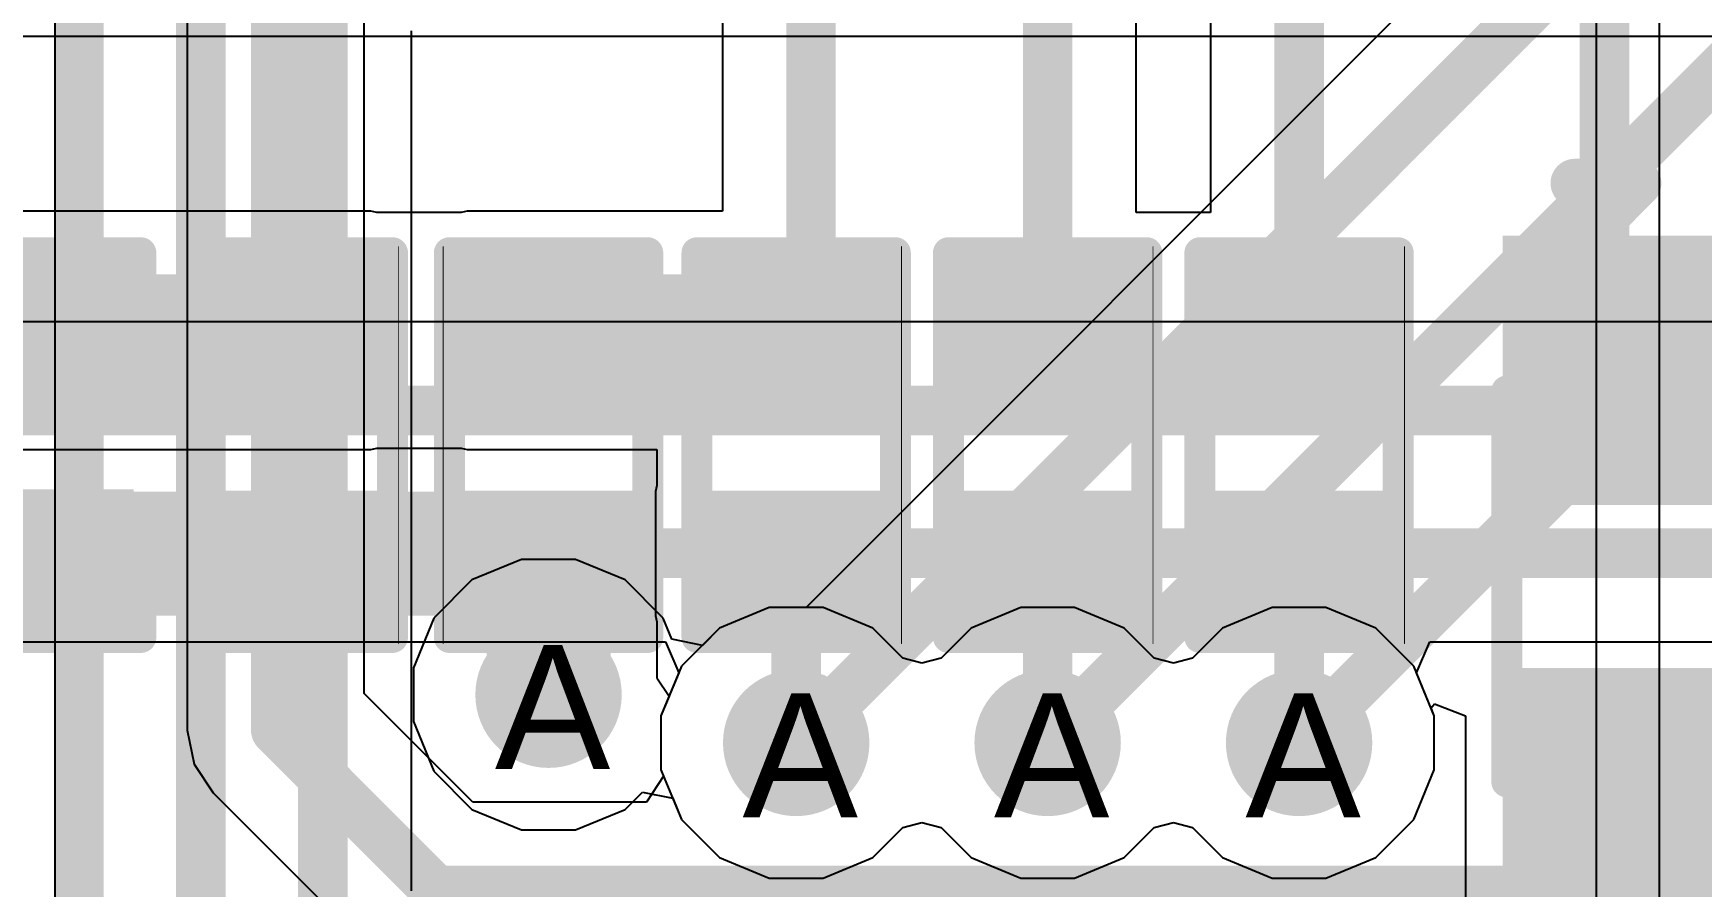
# Model space of a CAD drawing. Header units: inches. Extents: x 0 to 5271, y 0 to 5417.
# Drawn here: x 50.85 to 57.68, y 67.42 to 70.91 of the extents above; entities that cross this region are included whole.
import ezdxf

# ---------------------------------------------------------------- set-up
doc = ezdxf.new("R2010")
doc.units = ezdxf.units.IN
for name, color, linetype in [('Bottom Layer', 5, 'Continuous'), ('Bottom Overlay', 54, 'Continuous'), ('Bottom Paste', 16, 'Continuous'), ('Bottom Solder', 6, 'Continuous'), ('Drill Drawing', 1, 'Continuous'), ('L2_GND1', 16, 'Continuous'), ('L3_SIG1', 76, 'Continuous'), ('L4_PWR', 90, 'Continuous'), ('L5_GND2', 156, 'Continuous'), ('L6_SIG2', 130, 'Continuous'), ('L7_GND3', 216, 'Continuous'), ('Top Layer', 1, 'Continuous'), ('Via Holes', 16, 'Continuous')]:
    doc.layers.add(name, color=color, linetype=linetype)
doc.styles.add('Arial', font='', dxfattribs={"height": 0.2})
doc.styles.get('Arial').set_extended_font_data('Arial')

# ---------------------------------------------------------------- blocks, each defined once
blk = doc.blocks.new('R___0402_B_60')
at = {"layer": 'Bottom Layer'}
for points in [[(-0.2413, 0.3175), (-0.2413, -0.3175), (-0.6985, -0.3175), (-0.6985, 0.3175)], [(0.6985, 0.3175), (0.6985, -0.3175), (0.2413, -0.3175), (0.2413, 0.3175)]]:
    blk.add_hatch(color=5, dxfattribs=at).paths.add_polyline_path(points)
at = {"layer": 'Bottom Paste'}
for points in [[(-0.2413, 0.3175), (-0.2413, -0.3175), (-0.6985, -0.3175), (-0.6985, 0.3175)], [(0.6985, 0.3175), (0.6985, -0.3175), (0.2413, -0.3175), (0.2413, 0.3175)]]:
    blk.add_hatch(color=16, dxfattribs=at).paths.add_polyline_path(points)
at = {"layer": 'Bottom Solder'}
for points in [[(-0.1863, 0.3725), (-0.1863, -0.3725), (-0.7535, -0.3725), (-0.7535, 0.3725)], [(0.7535, 0.3725), (0.7535, -0.3725), (0.1863, -0.3725), (0.1863, 0.3725)]]:
    blk.add_hatch(color=6, dxfattribs=at).paths.add_polyline_path(points)
at = {"layer": 'Bottom Overlay'}
for points in [[(0.7874, 0.4064, 0.127, 0.127, 0), (-0.7874, 0.4064, 0.127, 0.127, 0)], [(-0.7874, -0.4064, 0.127, 0.127, 0), (-0.7874, 0.4064, 0.127, 0.127, 0)], [(0.8128, 0.4318, 0.00323, 0.00323, 0), (-0.8128, 0.4318, 0.00323, 0.00323, 0)], [(0.7874, -0.4064, 0.127, 0.127, 0), (0.7874, 0.4064, 0.127, 0.127, 0)], [(0.7874, -0.4064, 0.127, 0.127, 0), (-0.7874, -0.4064, 0.127, 0.127, 0)]]:
    blk.add_lwpolyline(points, format="xyseb", dxfattribs=at)
for points in [[(-0.8192, 0.4064, 0.0635, 0.0635, 1), (-0.7557, 0.4064, 0.0635, 0.0635, 1)], [(-0.8192, 0.4064, 0.0635, 0.0635, 1), (-0.7557, 0.4064, 0.0635, 0.0635, 1)], [(-0.8136, 0.4318, 0.00161, 0.00161, 1), (-0.812, 0.4318, 0.00161, 0.00161, 1)], [(0.7556, 0.4064, 0.0635, 0.0635, 1), (0.8191, 0.4064, 0.0635, 0.0635, 1)], [(0.7556, 0.4064, 0.0635, 0.0635, 1), (0.8191, 0.4064, 0.0635, 0.0635, 1)], [(0.812, 0.4318, 0.00161, 0.00161, 1), (0.8136, 0.4318, 0.00161, 0.00161, 1)], [(-0.8192, -0.4064, 0.0635, 0.0635, 1), (-0.7557, -0.4064, 0.0635, 0.0635, 1)], [(-0.8192, -0.4064, 0.0635, 0.0635, 1), (-0.7557, -0.4064, 0.0635, 0.0635, 1)], [(0.7556, -0.4064, 0.0635, 0.0635, 1), (0.8191, -0.4064, 0.0635, 0.0635, 1)], [(0.7556, -0.4064, 0.0635, 0.0635, 1), (0.8191, -0.4064, 0.0635, 0.0635, 1)]]:
    blk.add_lwpolyline(points, format="xyseb", close=True, dxfattribs=at)
blk = doc.blocks.new('R___0402_B_63')
at = {"layer": 'Bottom Layer'}
for points in [[(-0.2413, 0.3175), (-0.2413, -0.3175), (-0.6985, -0.3175), (-0.6985, 0.3175)], [(0.6985, 0.3175), (0.6985, -0.3175), (0.2413, -0.3175), (0.2413, 0.3175)]]:
    blk.add_hatch(color=5, dxfattribs=at).paths.add_polyline_path(points)
at = {"layer": 'Bottom Paste'}
for points in [[(-0.2413, 0.3175), (-0.2413, -0.3175), (-0.6985, -0.3175), (-0.6985, 0.3175)], [(0.6985, 0.3175), (0.6985, -0.3175), (0.2413, -0.3175), (0.2413, 0.3175)]]:
    blk.add_hatch(color=16, dxfattribs=at).paths.add_polyline_path(points)
at = {"layer": 'Bottom Solder'}
for points in [[(-0.1863, 0.3725), (-0.1863, -0.3725), (-0.7535, -0.3725), (-0.7535, 0.3725)], [(0.7535, 0.3725), (0.7535, -0.3725), (0.1863, -0.3725), (0.1863, 0.3725)]]:
    blk.add_hatch(color=6, dxfattribs=at).paths.add_polyline_path(points)
at = {"layer": 'Bottom Overlay'}
for points in [[(0.7874, 0.4064, 0.127, 0.127, 0), (-0.7874, 0.4064, 0.127, 0.127, 0)], [(-0.7874, -0.4064, 0.127, 0.127, 0), (-0.7874, 0.4064, 0.127, 0.127, 0)], [(0.8128, 0.4318, 0.00323, 0.00323, 0), (-0.8128, 0.4318, 0.00323, 0.00323, 0)], [(0.7874, -0.4064, 0.127, 0.127, 0), (0.7874, 0.4064, 0.127, 0.127, 0)], [(0.7874, -0.4064, 0.127, 0.127, 0), (-0.7874, -0.4064, 0.127, 0.127, 0)]]:
    blk.add_lwpolyline(points, format="xyseb", dxfattribs=at)
for points in [[(-0.8192, 0.4064, 0.0635, 0.0635, 1), (-0.7557, 0.4064, 0.0635, 0.0635, 1)], [(-0.8192, 0.4064, 0.0635, 0.0635, 1), (-0.7557, 0.4064, 0.0635, 0.0635, 1)], [(-0.8136, 0.4318, 0.00161, 0.00161, 1), (-0.812, 0.4318, 0.00161, 0.00161, 1)], [(0.7556, 0.4064, 0.0635, 0.0635, 1), (0.8191, 0.4064, 0.0635, 0.0635, 1)], [(0.7556, 0.4064, 0.0635, 0.0635, 1), (0.8191, 0.4064, 0.0635, 0.0635, 1)], [(0.812, 0.4318, 0.00161, 0.00161, 1), (0.8136, 0.4318, 0.00161, 0.00161, 1)], [(-0.8192, -0.4064, 0.0635, 0.0635, 1), (-0.7557, -0.4064, 0.0635, 0.0635, 1)], [(-0.8192, -0.4064, 0.0635, 0.0635, 1), (-0.7557, -0.4064, 0.0635, 0.0635, 1)], [(0.7556, -0.4064, 0.0635, 0.0635, 1), (0.8191, -0.4064, 0.0635, 0.0635, 1)], [(0.7556, -0.4064, 0.0635, 0.0635, 1), (0.8191, -0.4064, 0.0635, 0.0635, 1)]]:
    blk.add_lwpolyline(points, format="xyseb", close=True, dxfattribs=at)
blk = doc.blocks.new('C___0402_B_80')
at = {"layer": 'Bottom Layer'}
for points in [[(-0.2413, 0.3175), (-0.2413, -0.3175), (-0.6985, -0.3175), (-0.6985, 0.3175)], [(0.6985, 0.3175), (0.6985, -0.3175), (0.2413, -0.3175), (0.2413, 0.3175)]]:
    blk.add_hatch(color=5, dxfattribs=at).paths.add_polyline_path(points)
at = {"layer": 'Bottom Paste'}
for points in [[(-0.2413, 0.3175), (-0.2413, -0.3175), (-0.6985, -0.3175), (-0.6985, 0.3175)], [(0.6985, 0.3175), (0.6985, -0.3175), (0.2413, -0.3175), (0.2413, 0.3175)]]:
    blk.add_hatch(color=16, dxfattribs=at).paths.add_polyline_path(points)
at = {"layer": 'Bottom Solder'}
for points in [[(-0.1813, 0.3775), (-0.1813, -0.3775), (-0.7585, -0.3775), (-0.7585, 0.3775)], [(0.7585, 0.3775), (0.7585, -0.3775), (0.1813, -0.3775), (0.1813, 0.3775)]]:
    blk.add_hatch(color=6, dxfattribs=at).paths.add_polyline_path(points)
at = {"layer": 'Bottom Overlay'}
for points in [[(-0.2794, 0.4064, 0.127, 0.127, 0), (-0.7874, 0.4064, 0.127, 0.127, 0)], [(-0.7874, -0.4064, 0.127, 0.127, 0), (-0.7874, 0.4064, 0.127, 0.127, 0)], [(0.7874, 0.4064, 0.127, 0.127, 0), (0.2794, 0.4064, 0.127, 0.127, 0)], [(0.7874, -0.4064, 0.127, 0.127, 0), (0.7874, 0.4064, 0.127, 0.127, 0)], [(-0.2794, -0.4064, 0.127, 0.127, 0), (-0.7874, -0.4064, 0.127, 0.127, 0)], [(0.7874, -0.4064, 0.127, 0.127, 0), (0.2794, -0.4064, 0.127, 0.127, 0)]]:
    blk.add_lwpolyline(points, format="xyseb", dxfattribs=at)
for points in [[(-0.8192, 0.4064, 0.0635, 0.0635, 1), (-0.7557, 0.4064, 0.0635, 0.0635, 1)], [(-0.8192, 0.4064, 0.0635, 0.0635, 1), (-0.7557, 0.4064, 0.0635, 0.0635, 1)], [(-0.3112, 0.4064, 0.0635, 0.0635, 1), (-0.2477, 0.4064, 0.0635, 0.0635, 1)], [(0.2476, 0.4064, 0.0635, 0.0635, 1), (0.3111, 0.4064, 0.0635, 0.0635, 1)], [(0.7556, 0.4064, 0.0635, 0.0635, 1), (0.8191, 0.4064, 0.0635, 0.0635, 1)], [(0.7556, 0.4064, 0.0635, 0.0635, 1), (0.8191, 0.4064, 0.0635, 0.0635, 1)], [(-0.8192, -0.4064, 0.0635, 0.0635, 1), (-0.7557, -0.4064, 0.0635, 0.0635, 1)], [(-0.8192, -0.4064, 0.0635, 0.0635, 1), (-0.7557, -0.4064, 0.0635, 0.0635, 1)], [(-0.3112, -0.4064, 0.0635, 0.0635, 1), (-0.2477, -0.4064, 0.0635, 0.0635, 1)], [(0.2476, -0.4064, 0.0635, 0.0635, 1), (0.3111, -0.4064, 0.0635, 0.0635, 1)], [(0.7556, -0.4064, 0.0635, 0.0635, 1), (0.8191, -0.4064, 0.0635, 0.0635, 1)], [(0.7556, -0.4064, 0.0635, 0.0635, 1), (0.8191, -0.4064, 0.0635, 0.0635, 1)]]:
    blk.add_lwpolyline(points, format="xyseb", close=True, dxfattribs=at)
blk = doc.blocks.new('0603_4_B_142')
at = {"layer": 'Bottom Layer'}
for points in [[(-1.335, 1.515), (-0.435, 1.515), (-0.435, 0.885), (-1.335, 0.885)], [(0.435, 1.515), (1.335, 1.515), (1.335, 0.885), (0.435, 0.885)], [(-1.335, 0.715), (-0.435, 0.715), (-0.435, 0.085), (-1.335, 0.085)], [(0.435, 0.715), (1.335, 0.715), (1.335, 0.085), (0.435, 0.085)], [(-1.335, -0.085), (-0.435, -0.085), (-0.435, -0.715), (-1.335, -0.715)], [(0.435, -0.085), (1.335, -0.085), (1.335, -0.715), (0.435, -0.715)], [(-1.335, -0.885), (-0.435, -0.885), (-0.435, -1.515), (-1.335, -1.515)], [(0.435, -0.885), (1.335, -0.885), (1.335, -1.515), (0.435, -1.515)]]:
    blk.add_hatch(color=5, dxfattribs=at).paths.add_polyline_path(points)
at = {"layer": 'Bottom Paste'}
for points in [[(-1.335, 1.515), (-0.435, 1.515), (-0.435, 0.885), (-1.335, 0.885)], [(0.435, 1.515), (1.335, 1.515), (1.335, 0.885), (0.435, 0.885)], [(-1.335, 0.715), (-0.435, 0.715), (-0.435, 0.085), (-1.335, 0.085)], [(0.435, 0.715), (1.335, 0.715), (1.335, 0.085), (0.435, 0.085)], [(-1.335, -0.085), (-0.435, -0.085), (-0.435, -0.715), (-1.335, -0.715)], [(0.435, -0.085), (1.335, -0.085), (1.335, -0.715), (0.435, -0.715)], [(-1.335, -0.885), (-0.435, -0.885), (-0.435, -1.515), (-1.335, -1.515)], [(0.435, -0.885), (1.335, -0.885), (1.335, -1.515), (0.435, -1.515)]]:
    blk.add_hatch(color=16, dxfattribs=at).paths.add_polyline_path(points)
at = {"layer": 'Bottom Solder'}
for points in [[(-1.4366, 1.6166), (-0.3334, 1.6166), (-0.3334, 0.7834), (-1.4366, 0.7834)], [(0.3334, 1.6166), (1.4366, 1.6166), (1.4366, 0.7834), (0.3334, 0.7834)], [(-1.4366, 0.8166), (-0.3334, 0.8166), (-0.3334, -0.0166), (-1.4366, -0.0166)], [(0.3334, 0.8166), (1.4366, 0.8166), (1.4366, -0.0166), (0.3334, -0.0166)], [(-1.4366, 0.0166), (-0.3334, 0.0166), (-0.3334, -0.8166), (-1.4366, -0.8166)], [(0.3334, 0.0166), (1.4366, 0.0166), (1.4366, -0.8166), (0.3334, -0.8166)], [(-1.4366, -0.7834), (-0.3334, -0.7834), (-0.3334, -1.6166), (-1.4366, -1.6166)], [(0.3334, -0.7834), (1.4366, -0.7834), (1.4366, -1.6166), (0.3334, -1.6166)]]:
    blk.add_hatch(color=6, dxfattribs=at).paths.add_polyline_path(points)
at = {"layer": 'Bottom Overlay'}
for points in [[(0.8, 1.6, 0.127, 0.127, 0), (-0.8, 1.6, 0.127, 0.127, 0)], [(-1.651, -1.3208, 0.2, 0.2, 0), (-1.651, -1.0668, 0.2, 0.2, 0)], [(-1.524, -1.1938, 0.2, 0.2, 0), (-1.651, -1.0668, 0.2, 0.2, 0)], [(-1.651, -1.3208, 0.2, 0.2, 0), (-1.524, -1.1938, 0.2, 0.2, 0)], [(0.8, -1.6, 0.127, 0.127, 0), (-0.8, -1.6, 0.127, 0.127, 0)]]:
    blk.add_lwpolyline(points, format="xyseb", dxfattribs=at)
for points in [[(-0.8318, 1.6, 0.0635, 0.0635, 1), (-0.7683, 1.6, 0.0635, 0.0635, 1)], [(0.7682, 1.6, 0.0635, 0.0635, 1), (0.8317, 1.6, 0.0635, 0.0635, 1)], [(-1.701, -1.0668, 0.1, 0.1, 1), (-1.601, -1.0668, 0.1, 0.1, 1)], [(-1.701, -1.0668, 0.1, 0.1, 1), (-1.601, -1.0668, 0.1, 0.1, 1)], [(-1.574, -1.1938, 0.1, 0.1, 1), (-1.474, -1.1938, 0.1, 0.1, 1)], [(-1.574, -1.1938, 0.1, 0.1, 1), (-1.474, -1.1938, 0.1, 0.1, 1)], [(-1.701, -1.3208, 0.1, 0.1, 1), (-1.601, -1.3208, 0.1, 0.1, 1)], [(-1.701, -1.3208, 0.1, 0.1, 1), (-1.601, -1.3208, 0.1, 0.1, 1)], [(-0.8318, -1.6, 0.0635, 0.0635, 1), (-0.7683, -1.6, 0.0635, 0.0635, 1)], [(0.7682, -1.6, 0.0635, 0.0635, 1), (0.8317, -1.6, 0.0635, 0.0635, 1)]]:
    blk.add_lwpolyline(points, format="xyseb", close=True, dxfattribs=at)
blk = doc.blocks.new('R___0402_B_358')
at = {"layer": 'Bottom Layer'}
for points in [[(-0.2413, 0.3176), (-0.2413, -0.3174), (-0.6985, -0.3174), (-0.6985, 0.3176)], [(0.6985, 0.3176), (0.6985, -0.3174), (0.2413, -0.3174), (0.2413, 0.3176)]]:
    blk.add_hatch(color=5, dxfattribs=at).paths.add_polyline_path(points)
at = {"layer": 'Bottom Paste'}
for points in [[(-0.2413, 0.3176), (-0.2413, -0.3174), (-0.6985, -0.3174), (-0.6985, 0.3176)], [(0.6985, 0.3176), (0.6985, -0.3174), (0.2413, -0.3174), (0.2413, 0.3176)]]:
    blk.add_hatch(color=16, dxfattribs=at).paths.add_polyline_path(points)
at = {"layer": 'Bottom Solder'}
for points in [[(-0.1863, 0.3726), (-0.1863, -0.3724), (-0.7535, -0.3724), (-0.7535, 0.3726)], [(0.7535, 0.3726), (0.7535, -0.3724), (0.1863, -0.3724), (0.1863, 0.3726)]]:
    blk.add_hatch(color=6, dxfattribs=at).paths.add_polyline_path(points)
at = {"layer": 'Bottom Overlay'}
for points in [[(-0.7874, -0.4063, 0.127, 0.127, 0), (-0.7874, 0.4065, 0.127, 0.127, 0)], [(0.7874, 0.4065, 0.127, 0.127, 0), (-0.7874, 0.4065, 0.127, 0.127, 0)], [(0.8128, 0.4319, 0.00323, 0.00323, 0), (-0.8128, 0.4319, 0.00323, 0.00323, 0)], [(0.7874, -0.4063, 0.127, 0.127, 0), (0.7874, 0.4065, 0.127, 0.127, 0)], [(0.7874, -0.4063, 0.127, 0.127, 0), (-0.7874, -0.4063, 0.127, 0.127, 0)]]:
    blk.add_lwpolyline(points, format="xyseb", dxfattribs=at)
for points in [[(-0.8192, 0.4065, 0.0635, 0.0635, 1), (-0.7557, 0.4065, 0.0635, 0.0635, 1)], [(-0.8192, 0.4065, 0.0635, 0.0635, 1), (-0.7557, 0.4065, 0.0635, 0.0635, 1)], [(-0.8136, 0.4319, 0.00161, 0.00161, 1), (-0.812, 0.4319, 0.00161, 0.00161, 1)], [(0.7556, 0.4065, 0.0635, 0.0635, 1), (0.8191, 0.4065, 0.0635, 0.0635, 1)], [(0.7556, 0.4065, 0.0635, 0.0635, 1), (0.8191, 0.4065, 0.0635, 0.0635, 1)], [(0.812, 0.4319, 0.00161, 0.00161, 1), (0.8136, 0.4319, 0.00161, 0.00161, 1)], [(-0.8192, -0.4063, 0.0635, 0.0635, 1), (-0.7557, -0.4063, 0.0635, 0.0635, 1)], [(-0.8192, -0.4063, 0.0635, 0.0635, 1), (-0.7557, -0.4063, 0.0635, 0.0635, 1)], [(0.7556, -0.4063, 0.0635, 0.0635, 1), (0.8191, -0.4063, 0.0635, 0.0635, 1)], [(0.7556, -0.4063, 0.0635, 0.0635, 1), (0.8191, -0.4063, 0.0635, 0.0635, 1)]]:
    blk.add_lwpolyline(points, format="xyseb", close=True, dxfattribs=at)
blk = doc.blocks.new('R___0402_B_452')
at = {"layer": 'Bottom Layer'}
for points in [[(-0.2413, 0.3175), (-0.2413, -0.3175), (-0.6985, -0.3175), (-0.6985, 0.3175)], [(0.6985, 0.3175), (0.6985, -0.3175), (0.2413, -0.3175), (0.2413, 0.3175)]]:
    blk.add_hatch(color=5, dxfattribs=at).paths.add_polyline_path(points)
at = {"layer": 'Bottom Paste'}
for points in [[(-0.2413, 0.3175), (-0.2413, -0.3175), (-0.6985, -0.3175), (-0.6985, 0.3175)], [(0.6985, 0.3175), (0.6985, -0.3175), (0.2413, -0.3175), (0.2413, 0.3175)]]:
    blk.add_hatch(color=16, dxfattribs=at).paths.add_polyline_path(points)
at = {"layer": 'Bottom Solder'}
for points in [[(-0.1863, 0.3725), (-0.1863, -0.3725), (-0.7535, -0.3725), (-0.7535, 0.3725)], [(0.7535, 0.3725), (0.7535, -0.3725), (0.1863, -0.3725), (0.1863, 0.3725)]]:
    blk.add_hatch(color=6, dxfattribs=at).paths.add_polyline_path(points)
at = {"layer": 'Bottom Overlay'}
for points in [[(-0.7874, 0.4064, 0.127, 0.127, 0), (0.7874, 0.4064, 0.127, 0.127, 0)], [(-0.7874, 0.4064, 0.127, 0.127, 0), (-0.7874, -0.4064, 0.127, 0.127, 0)], [(-0.8128, 0.4318, 0.00323, 0.00323, 0), (0.8128, 0.4318, 0.00323, 0.00323, 0)], [(0.7874, 0.4064, 0.127, 0.127, 0), (0.7874, -0.4064, 0.127, 0.127, 0)], [(-0.7874, -0.4064, 0.127, 0.127, 0), (0.7874, -0.4064, 0.127, 0.127, 0)]]:
    blk.add_lwpolyline(points, format="xyseb", dxfattribs=at)
for points in [[(-0.8191, 0.4064, 0.0635, 0.0635, 1), (-0.7556, 0.4064, 0.0635, 0.0635, 1)], [(-0.8191, 0.4064, 0.0635, 0.0635, 1), (-0.7556, 0.4064, 0.0635, 0.0635, 1)], [(-0.8136, 0.4318, 0.00161, 0.00161, 1), (-0.812, 0.4318, 0.00161, 0.00161, 1)], [(0.7557, 0.4064, 0.0635, 0.0635, 1), (0.8192, 0.4064, 0.0635, 0.0635, 1)], [(0.7557, 0.4064, 0.0635, 0.0635, 1), (0.8192, 0.4064, 0.0635, 0.0635, 1)], [(0.812, 0.4318, 0.00161, 0.00161, 1), (0.8136, 0.4318, 0.00161, 0.00161, 1)], [(-0.8191, -0.4064, 0.0635, 0.0635, 1), (-0.7556, -0.4064, 0.0635, 0.0635, 1)], [(-0.8191, -0.4064, 0.0635, 0.0635, 1), (-0.7556, -0.4064, 0.0635, 0.0635, 1)], [(0.7557, -0.4064, 0.0635, 0.0635, 1), (0.8192, -0.4064, 0.0635, 0.0635, 1)], [(0.7557, -0.4064, 0.0635, 0.0635, 1), (0.8192, -0.4064, 0.0635, 0.0635, 1)]]:
    blk.add_lwpolyline(points, format="xyseb", close=True, dxfattribs=at)
blk = doc.blocks.new('RES_0402_B_453')
at = {"layer": 'Bottom Layer'}
for points in [[(-0.2413, 0.3175), (-0.2413, -0.3175), (-0.6985, -0.3175), (-0.6985, 0.3175)], [(0.6985, 0.3175), (0.6985, -0.3175), (0.2413, -0.3175), (0.2413, 0.3175)]]:
    blk.add_hatch(color=5, dxfattribs=at).paths.add_polyline_path(points)
at = {"layer": 'Bottom Paste'}
for points in [[(-0.2413, 0.3175), (-0.2413, -0.3175), (-0.6985, -0.3175), (-0.6985, 0.3175)], [(0.6985, 0.3175), (0.6985, -0.3175), (0.2413, -0.3175), (0.2413, 0.3175)]]:
    blk.add_hatch(color=16, dxfattribs=at).paths.add_polyline_path(points)
at = {"layer": 'Bottom Solder'}
for points in [[(-0.1863, 0.3725), (-0.1863, -0.3725), (-0.7535, -0.3725), (-0.7535, 0.3725)], [(0.7535, 0.3725), (0.7535, -0.3725), (0.1863, -0.3725), (0.1863, 0.3725)]]:
    blk.add_hatch(color=6, dxfattribs=at).paths.add_polyline_path(points)
at = {"layer": 'Bottom Overlay'}
for points in [[(0.7874, 0.4064, 0.127, 0.127, 0), (-0.7874, 0.4064, 0.127, 0.127, 0)], [(-0.7874, -0.4064, 0.127, 0.127, 0), (-0.7874, 0.4064, 0.127, 0.127, 0)], [(0.8128, 0.4318, 0.00323, 0.00323, 0), (-0.8128, 0.4318, 0.00323, 0.00323, 0)], [(0.7874, -0.4064, 0.127, 0.127, 0), (0.7874, 0.4064, 0.127, 0.127, 0)], [(0.7874, -0.4064, 0.127, 0.127, 0), (-0.7874, -0.4064, 0.127, 0.127, 0)]]:
    blk.add_lwpolyline(points, format="xyseb", dxfattribs=at)
for points in [[(-0.8191, 0.4064, 0.0635, 0.0635, 1), (-0.7556, 0.4064, 0.0635, 0.0635, 1)], [(-0.8191, 0.4064, 0.0635, 0.0635, 1), (-0.7556, 0.4064, 0.0635, 0.0635, 1)], [(-0.8136, 0.4318, 0.00161, 0.00161, 1), (-0.812, 0.4318, 0.00161, 0.00161, 1)], [(0.7557, 0.4064, 0.0635, 0.0635, 1), (0.8192, 0.4064, 0.0635, 0.0635, 1)], [(0.7557, 0.4064, 0.0635, 0.0635, 1), (0.8192, 0.4064, 0.0635, 0.0635, 1)], [(0.812, 0.4318, 0.00161, 0.00161, 1), (0.8136, 0.4318, 0.00161, 0.00161, 1)], [(-0.8191, -0.4064, 0.0635, 0.0635, 1), (-0.7556, -0.4064, 0.0635, 0.0635, 1)], [(-0.8191, -0.4064, 0.0635, 0.0635, 1), (-0.7556, -0.4064, 0.0635, 0.0635, 1)], [(0.7557, -0.4064, 0.0635, 0.0635, 1), (0.8192, -0.4064, 0.0635, 0.0635, 1)], [(0.7557, -0.4064, 0.0635, 0.0635, 1), (0.8192, -0.4064, 0.0635, 0.0635, 1)]]:
    blk.add_lwpolyline(points, format="xyseb", close=True, dxfattribs=at)

msp = doc.modelspace()

# ---------------------------------------------------------------- hatches: boundary and pattern name
at = {"layer": 'Bottom Layer'}
for points in [[(49.5349, 69.4669), (52.2305, 69.4669), (52.2305, 69.9241), (49.5349, 69.9241)], [(52.6258, 69.4669), (54.2912, 69.4669), (54.2912, 69.9241), (52.6258, 69.9241)], [(50.5808, 68.5271), (53.2765, 68.5271), (53.2765, 69.0351), (50.5808, 69.0351)], [(54.2912, 69.0351), (53.6562, 69.0351), (53.6562, 68.5271), (54.2912, 68.5271)], [(55.3215, 69.0351), (54.6865, 69.0351), (54.6865, 68.5271), (55.3215, 68.5271)], [(56.3518, 69.0351), (55.7168, 69.0351), (55.7168, 68.5271), (56.3518, 68.5271)]]:
    msp.add_hatch(color=5, dxfattribs=at).paths.add_polyline_path(points)
h = msp.add_hatch(color=5, dxfattribs=at)
edge = h.paths.add_edge_path()
edge.add_arc((52.959, 68.2038), 0.3, 0, 360)
h = msp.add_hatch(color=5, dxfattribs=at)
edge = h.paths.add_edge_path()
edge.add_arc((53.9737, 68.0064), 0.3, 0, 360)
h = msp.add_hatch(color=5, dxfattribs=at)
edge = h.paths.add_edge_path()
edge.add_arc((55.004, 68.0064), 0.3, 0, 360)
h = msp.add_hatch(color=5, dxfattribs=at)
edge = h.paths.add_edge_path()
edge.add_arc((56.0343, 68.0064), 0.3, 0, 360)
at = {"layer": 'L2_GND1'}
h = msp.add_hatch(color=16, dxfattribs=at)
edge = h.paths.add_edge_path()
edge.add_arc((52.959, 68.2038), 0.3, 0, 360)
h = msp.add_hatch(color=16, dxfattribs=at)
edge = h.paths.add_edge_path()
edge.add_arc((53.9737, 68.0064), 0.3, 0, 360)
h = msp.add_hatch(color=16, dxfattribs=at)
edge = h.paths.add_edge_path()
edge.add_arc((55.004, 68.0064), 0.3, 0, 360)
h = msp.add_hatch(color=16, dxfattribs=at)
edge = h.paths.add_edge_path()
edge.add_arc((56.0343, 68.0064), 0.3, 0, 360)
at = {"layer": 'L3_SIG1'}
h = msp.add_hatch(color=76, dxfattribs=at)
edge = h.paths.add_edge_path()
edge.add_arc((52.959, 68.2038), 0.3, 0, 360)
h = msp.add_hatch(color=76, dxfattribs=at)
edge = h.paths.add_edge_path()
edge.add_arc((53.9737, 68.0064), 0.3, 0, 360)
h = msp.add_hatch(color=76, dxfattribs=at)
edge = h.paths.add_edge_path()
edge.add_arc((55.004, 68.0064), 0.3, 0, 360)
h = msp.add_hatch(color=76, dxfattribs=at)
edge = h.paths.add_edge_path()
edge.add_arc((56.0343, 68.0064), 0.3, 0, 360)
at = {"layer": 'L4_PWR'}
h = msp.add_hatch(color=90, dxfattribs=at)
edge = h.paths.add_edge_path()
edge.add_arc((52.959, 68.2038), 0.3, 0, 360)
h = msp.add_hatch(color=90, dxfattribs=at)
edge = h.paths.add_edge_path()
edge.add_arc((53.9737, 68.0064), 0.3, 0, 360)
h = msp.add_hatch(color=90, dxfattribs=at)
edge = h.paths.add_edge_path()
edge.add_arc((55.004, 68.0064), 0.3, 0, 360)
h = msp.add_hatch(color=90, dxfattribs=at)
edge = h.paths.add_edge_path()
edge.add_arc((56.0343, 68.0064), 0.3, 0, 360)
at = {"layer": 'L5_GND2'}
h = msp.add_hatch(color=156, dxfattribs=at)
edge = h.paths.add_edge_path()
edge.add_arc((52.959, 68.2038), 0.3, 0, 360)
h = msp.add_hatch(color=156, dxfattribs=at)
edge = h.paths.add_edge_path()
edge.add_arc((53.9737, 68.0064), 0.3, 0, 360)
h = msp.add_hatch(color=156, dxfattribs=at)
edge = h.paths.add_edge_path()
edge.add_arc((55.004, 68.0064), 0.3, 0, 360)
h = msp.add_hatch(color=156, dxfattribs=at)
edge = h.paths.add_edge_path()
edge.add_arc((56.0343, 68.0064), 0.3, 0, 360)
at = {"layer": 'L6_SIG2'}
h = msp.add_hatch(color=130, dxfattribs=at)
edge = h.paths.add_edge_path()
edge.add_arc((52.959, 68.2038), 0.3, 0, 360)
h = msp.add_hatch(color=130, dxfattribs=at)
edge = h.paths.add_edge_path()
edge.add_arc((53.9737, 68.0064), 0.3, 0, 360)
h = msp.add_hatch(color=130, dxfattribs=at)
edge = h.paths.add_edge_path()
edge.add_arc((55.004, 68.0064), 0.3, 0, 360)
h = msp.add_hatch(color=130, dxfattribs=at)
edge = h.paths.add_edge_path()
edge.add_arc((56.0343, 68.0064), 0.3, 0, 360)
at = {"layer": 'L7_GND3'}
h = msp.add_hatch(color=216, dxfattribs=at)
edge = h.paths.add_edge_path()
edge.add_arc((52.959, 68.2038), 0.3, 0, 360)
h = msp.add_hatch(color=216, dxfattribs=at)
edge = h.paths.add_edge_path()
edge.add_arc((53.9737, 68.0064), 0.3, 0, 360)
h = msp.add_hatch(color=216, dxfattribs=at)
edge = h.paths.add_edge_path()
edge.add_arc((55.004, 68.0064), 0.3, 0, 360)
h = msp.add_hatch(color=216, dxfattribs=at)
edge = h.paths.add_edge_path()
edge.add_arc((56.0343, 68.0064), 0.3, 0, 360)
at = {"layer": 'Top Layer'}
h = msp.add_hatch(color=1, dxfattribs=at)
edge = h.paths.add_edge_path()
edge.add_arc((52.959, 68.2038), 0.3, 0, 360)
h = msp.add_hatch(color=1, dxfattribs=at)
edge = h.paths.add_edge_path()
edge.add_arc((53.9737, 68.0064), 0.3, 0, 360)
h = msp.add_hatch(color=1, dxfattribs=at)
edge = h.paths.add_edge_path()
edge.add_arc((55.004, 68.0064), 0.3, 0, 360)
h = msp.add_hatch(color=1, dxfattribs=at)
edge = h.paths.add_edge_path()
edge.add_arc((56.0343, 68.0064), 0.3, 0, 360)
at = {"layer": 'Via Holes'}
h = msp.add_hatch(color=7, dxfattribs=at)
edge = h.paths.add_edge_path()
edge.add_arc((52.959, 68.2038), 0.15, 0, 360)
h = msp.add_hatch(color=7, dxfattribs=at)
edge = h.paths.add_edge_path()
edge.add_arc((53.9737, 68.0064), 0.15, 0, 360)
h = msp.add_hatch(color=7, dxfattribs=at)
edge = h.paths.add_edge_path()
edge.add_arc((55.004, 68.0064), 0.15, 0, 360)
h = msp.add_hatch(color=7, dxfattribs=at)
edge = h.paths.add_edge_path()
edge.add_arc((56.0343, 68.0064), 0.15, 0, 360)

# ---------------------------------------------------------------- linework, layer by layer
at = {"layer": 'Bottom Layer'}
for p, q in [((55.6718, 74.0749), (55.6718, 70.1781)), ((55.3666, 70.1781), (55.3666, 74.0208)), ((53.6717, 73.3486), (53.6717, 70.183)), ((52.2305, 70.183), (50.3969, 70.183)), ((52.2555, 70.1781), (52.2305, 70.183)), ((52.6008, 70.1781), (52.2555, 70.1781)), ((52.6258, 70.183), (52.6008, 70.1781)), ((53.6717, 70.183), (52.6258, 70.183)), ((55.6718, 70.1781), (55.3666, 70.1781)), ((50.4239, 69.2079), (52.2305, 69.2079)), ((52.2305, 69.2079), (52.2555, 69.2129)), ((52.2555, 69.2129), (52.6008, 69.2129)), ((52.6008, 69.2129), (52.6258, 69.2079)), ((52.6258, 69.2079), (53.4022, 69.2079)), ((53.4022, 69.2079), (53.4022, 69.0601)), ((53.4022, 69.0601), (53.3972, 69.0351)), ((53.3972, 69.0351), (53.3972, 68.5271)), ((53.3972, 68.5271), (53.4022, 68.5021)), ((53.4022, 68.5021), (53.4022, 68.2731)), ((53.4022, 68.2731), (53.4022, 68.2731)), ((53.4022, 68.2731), (53.453, 68.197)), ((53.453, 68.197), (53.4197, 68.1166)), ((56.5748, 68.1493), (56.5894, 68.1656)), ((56.5894, 68.1656), (56.7164, 68.1168)), ((53.4197, 68.1166), (53.4197, 67.8962)), ((56.5883, 68.1166), (56.5748, 68.1493)), ((56.5883, 67.8962), (56.5883, 68.1166)), ((56.7164, 68.1168), (56.7164, 67.0578)), ((53.4197, 67.8962), (53.504, 67.6926)), ((56.504, 67.6926), (56.5883, 67.8962)), ((53.504, 67.6926), (53.6599, 67.5367)), ((54.4105, 67.6597), (54.4888, 67.6805)), ((54.4888, 67.6805), (54.5672, 67.6597)), ((55.4408, 67.6597), (55.5192, 67.6805)), ((55.5192, 67.6805), (55.5975, 67.6597)), ((56.3481, 67.5367), (56.504, 67.6926)), ((54.2875, 67.5367), (54.4105, 67.6597)), ((54.5672, 67.6597), (54.6902, 67.5367)), ((55.3178, 67.5367), (55.4408, 67.6597)), ((55.5975, 67.6597), (55.7205, 67.5367)), ((53.6599, 67.5367), (53.8635, 67.4524)), ((54.0839, 67.4524), (54.2875, 67.5367)), ((54.6902, 67.5367), (54.8938, 67.4524)), ((55.1142, 67.4524), (55.3178, 67.5367)), ((55.7205, 67.5367), (55.9241, 67.4524)), ((56.1445, 67.4524), (56.3481, 67.5367)), ((53.8635, 67.4524), (54.0839, 67.4524)), ((54.8938, 67.4524), (55.1142, 67.4524)), ((55.9241, 67.4524), (56.1445, 67.4524))]:
    msp.add_line(p, q, dxfattribs=at)
for points in [[(57.2854, 69.5318, 0.2032, 0.2032, 0), (57.2854, 74.3353, 0.2032, 0.2032, 0)], [(56.0343, 69.7011, 0.2032, 0.2032, 0), (56.0343, 74.0749, 0.2032, 0.2032, 0)], [(55.004, 69.6955, 0.2032, 0.2032, 0), (55.004, 74.0208, 0.2032, 0.2032, 0)], [(54.0343, 69.7561, 0.2032, 0.2032, 0), (54.0343, 73.7695, 0.2032, 0.2032, 0)], [(53.9737, 69.6955, 0.2032, 0.2032, 0), (54.0343, 69.7561, 0.2032, 0.2032, 0)], [(52.959, 68.2038, 0.508, 0.508, 0), (52.959, 68.7557, 0.508, 0.508, 0)], [(53.9737, 68.0064, 0.2032, 0.2032, 0), (53.9737, 68.7557, 0.2032, 0.2032, 0)], [(55.004, 68.0064, 0.2032, 0.2032, 0), (55.004, 68.7557, 0.2032, 0.2032, 0)], [(56.0343, 68.0064, 0.2032, 0.2032, 0), (56.0343, 68.7557, 0.2032, 0.2032, 0)], [(57.2854, 60.117, 0.2032, 0.2032, 0), (57.2854, 67.7618, 0.2032, 0.2032, 0)]]:
    msp.add_lwpolyline(points, format="xyseb", dxfattribs=at)
for points in [[(53.9229, 69.6955, 0.1016, 0.1016, 1), (54.0245, 69.6955, 0.1016, 0.1016, 1)], [(53.9835, 69.7561, 0.1016, 0.1016, 1), (54.0851, 69.7561, 0.1016, 0.1016, 1)], [(53.9835, 69.7561, 0.1016, 0.1016, 1), (54.0851, 69.7561, 0.1016, 0.1016, 1)], [(54.9532, 69.6955, 0.1016, 0.1016, 1), (55.0548, 69.6955, 0.1016, 0.1016, 1)], [(55.9835, 69.7011, 0.1016, 0.1016, 1), (56.0851, 69.7011, 0.1016, 0.1016, 1)], [(57.2346, 69.5318, 0.1016, 0.1016, 1), (57.3362, 69.5318, 0.1016, 0.1016, 1)], [(52.832, 68.7557, 0.254, 0.254, 1), (53.086, 68.7557, 0.254, 0.254, 1)], [(53.9229, 68.7557, 0.1016, 0.1016, 1), (54.0245, 68.7557, 0.1016, 0.1016, 1)], [(54.9532, 68.7557, 0.1016, 0.1016, 1), (55.0548, 68.7557, 0.1016, 0.1016, 1)], [(55.9835, 68.7557, 0.1016, 0.1016, 1), (56.0851, 68.7557, 0.1016, 0.1016, 1)], [(52.832, 68.2038, 0.254, 0.254, 1), (53.086, 68.2038, 0.254, 0.254, 1)], [(53.9229, 68.0064, 0.1016, 0.1016, 1), (54.0245, 68.0064, 0.1016, 0.1016, 1)], [(54.9532, 68.0064, 0.1016, 0.1016, 1), (55.0548, 68.0064, 0.1016, 0.1016, 1)], [(55.9835, 68.0064, 0.1016, 0.1016, 1), (56.0851, 68.0064, 0.1016, 0.1016, 1)], [(57.2346, 67.7618, 0.1016, 0.1016, 1), (57.3362, 67.7618, 0.1016, 0.1016, 1)]]:
    msp.add_lwpolyline(points, format="xyseb", close=True, dxfattribs=at)
at = {"layer": 'L2_GND1'}
for p, q in [((53.8635, 68.5604), (53.6599, 68.476)), ((54.0839, 68.5604), (53.8635, 68.5604)), ((54.2875, 68.476), (54.0839, 68.5604)), ((54.8938, 68.5604), (54.6902, 68.476)), ((55.1142, 68.5604), (54.8938, 68.5604)), ((55.3178, 68.476), (55.1142, 68.5604)), ((55.9241, 68.5604), (55.7205, 68.476)), ((56.1445, 68.5604), (55.9241, 68.5604)), ((56.3481, 68.476), (56.1445, 68.5604)), ((53.6599, 68.476), (53.504, 68.3202)), ((54.4105, 68.353), (54.2875, 68.476)), ((54.6902, 68.476), (54.5672, 68.353)), ((55.4408, 68.353), (55.3178, 68.476)), ((55.7205, 68.476), (55.5975, 68.353)), ((56.504, 68.3202), (56.3481, 68.476)), ((53.504, 68.3202), (53.4197, 68.1166)), ((54.4888, 68.3323), (54.4105, 68.353)), ((54.5672, 68.353), (54.4888, 68.3323)), ((55.5192, 68.3323), (55.4408, 68.353)), ((55.5975, 68.353), (55.5192, 68.3323)), ((56.5883, 68.1166), (56.504, 68.3202)), ((53.4197, 68.1166), (53.4197, 67.8962)), ((56.5883, 67.8962), (56.5883, 68.1166)), ((53.4197, 67.8962), (53.504, 67.6926)), ((56.504, 67.6926), (56.5883, 67.8962)), ((53.504, 67.6926), (53.6599, 67.5367)), ((54.4105, 67.6597), (54.4888, 67.6805)), ((54.4888, 67.6805), (54.5672, 67.6597)), ((55.4408, 67.6597), (55.5192, 67.6805)), ((55.5192, 67.6805), (55.5975, 67.6597)), ((56.3481, 67.5367), (56.504, 67.6926)), ((54.2875, 67.5367), (54.4105, 67.6597)), ((54.5672, 67.6597), (54.6902, 67.5367)), ((55.3178, 67.5367), (55.4408, 67.6597)), ((55.5975, 67.6597), (55.7205, 67.5367)), ((53.6599, 67.5367), (53.8635, 67.4524)), ((54.0839, 67.4524), (54.2875, 67.5367)), ((54.6902, 67.5367), (54.8938, 67.4524)), ((55.1142, 67.4524), (55.3178, 67.5367)), ((55.7205, 67.5367), (55.9241, 67.4524)), ((56.1445, 67.4524), (56.3481, 67.5367)), ((53.8635, 67.4524), (54.0839, 67.4524)), ((54.8938, 67.4524), (55.1142, 67.4524)), ((55.9241, 67.4524), (56.1445, 67.4524))]:
    msp.add_line(p, q, dxfattribs=at)
at = {"layer": 'L3_SIG1'}
for p, q in [((43.6536, 70.9002), (59.552, 70.9002)), ((59.4804, 69.73), (41.5629, 69.73)), ((50.3875, 68.4206), (53.4385, 68.4206)), ((53.4385, 68.4206), (53.493, 68.2936)), ((56.515, 68.2936), (56.5695, 68.4206)), ((56.5695, 68.4206), (61.1487, 68.4206)), ((53.493, 68.2936), (53.4197, 68.1166)), ((56.5883, 68.1166), (56.515, 68.2936)), ((53.4197, 68.1166), (53.4197, 67.8962)), ((56.5883, 67.8962), (56.5883, 68.1166)), ((53.4197, 67.8962), (53.504, 67.6926)), ((56.504, 67.6926), (56.5883, 67.8962)), ((53.504, 67.6926), (53.6599, 67.5367)), ((54.4105, 67.6597), (54.4888, 67.6805)), ((54.4888, 67.6805), (54.5672, 67.6597)), ((55.4408, 67.6597), (55.5192, 67.6805)), ((55.5192, 67.6805), (55.5975, 67.6597)), ((56.3481, 67.5367), (56.504, 67.6926)), ((54.2875, 67.5367), (54.4105, 67.6597)), ((54.5672, 67.6597), (54.6902, 67.5367)), ((55.3178, 67.5367), (55.4408, 67.6597)), ((55.5975, 67.6597), (55.7205, 67.5367)), ((53.6599, 67.5367), (53.8635, 67.4524)), ((54.0839, 67.4524), (54.2875, 67.5367)), ((54.6902, 67.5367), (54.8938, 67.4524)), ((55.1142, 67.4524), (55.3178, 67.5367)), ((55.7205, 67.5367), (55.9241, 67.4524)), ((56.1445, 67.4524), (56.3481, 67.5367)), ((53.8635, 67.4524), (54.0839, 67.4524)), ((54.8938, 67.4524), (55.1142, 67.4524)), ((55.9241, 67.4524), (56.1445, 67.4524))]:
    msp.add_line(p, q, dxfattribs=at)
for points in [[(17.5514, 69.3674, 0.2032, 0.2032, 0), (60.9092, 69.3674, 0.2032, 0.2032, 0)], [(17.653, 68.7832, 0.2032, 0.2032, 0), (61.5696, 68.7832, 0.2032, 0.2032, 0)]]:
    msp.add_lwpolyline(points, format="xyseb", dxfattribs=at)
at = {"layer": 'L4_PWR'}
for p, q in [((50.9374, 66.9036), (50.9374, 74.907)), ((57.2516, 74.4069), (57.2516, 63.8763)), ((57.5106, 63.8763), (57.5106, 74.4069)), ((52.8488, 68.7578), (52.6452, 68.6735)), ((53.0692, 68.7578), (52.8488, 68.7578)), ((53.2728, 68.6735), (53.0692, 68.7578)), ((52.6452, 68.6735), (52.4893, 68.5176)), ((53.4287, 68.5176), (53.2728, 68.6735)), ((52.4893, 68.5176), (52.405, 68.314)), ((53.4648, 68.4303), (53.4287, 68.5176)), ((53.8635, 68.5604), (53.6599, 68.476)), ((54.0839, 68.5604), (53.8635, 68.5604)), ((54.2875, 68.476), (54.0839, 68.5604)), ((54.8938, 68.5604), (54.6902, 68.476)), ((55.1142, 68.5604), (54.8938, 68.5604)), ((55.3178, 68.476), (55.1142, 68.5604)), ((55.9241, 68.5604), (55.7205, 68.476)), ((56.1445, 68.5604), (55.9241, 68.5604)), ((56.3481, 68.476), (56.1445, 68.5604)), ((53.5894, 68.4055), (53.4648, 68.4303)), ((53.6599, 68.476), (53.5894, 68.4055)), ((54.4105, 68.353), (54.2875, 68.476)), ((54.6902, 68.476), (54.5672, 68.353)), ((55.4408, 68.353), (55.3178, 68.476)), ((55.7205, 68.476), (55.5975, 68.353)), ((56.504, 68.3202), (56.3481, 68.476)), ((52.405, 68.314), (52.405, 68.0936)), ((54.4888, 68.3323), (54.4105, 68.353)), ((54.5672, 68.353), (54.4888, 68.3323)), ((55.5192, 68.3323), (55.4408, 68.353)), ((55.5975, 68.353), (55.5192, 68.3323)), ((56.5883, 68.1166), (56.504, 68.3202)), ((52.405, 68.0936), (52.4893, 67.89)), ((56.5883, 67.8962), (56.5883, 68.1166)), ((52.4893, 67.89), (52.6452, 67.7341)), ((56.504, 67.6926), (56.5883, 67.8962)), ((53.2728, 67.7341), (53.3433, 67.8046)), ((53.3433, 67.8046), (53.4679, 67.7799)), ((53.4679, 67.7799), (53.504, 67.6926)), ((52.6452, 67.7341), (52.8488, 67.6498)), ((53.0692, 67.6498), (53.2728, 67.7341)), ((53.504, 67.6926), (53.6599, 67.5367)), ((54.4105, 67.6597), (54.4888, 67.6805)), ((54.4888, 67.6805), (54.5672, 67.6597)), ((55.4408, 67.6597), (55.5192, 67.6805)), ((55.5192, 67.6805), (55.5975, 67.6597)), ((56.3481, 67.5367), (56.504, 67.6926)), ((52.8488, 67.6498), (53.0692, 67.6498)), ((54.2875, 67.5367), (54.4105, 67.6597)), ((54.5672, 67.6597), (54.6902, 67.5367)), ((55.3178, 67.5367), (55.4408, 67.6597)), ((55.5975, 67.6597), (55.7205, 67.5367)), ((53.6599, 67.5367), (53.8635, 67.4524)), ((54.0839, 67.4524), (54.2875, 67.5367)), ((54.6902, 67.5367), (54.8938, 67.4524)), ((55.1142, 67.4524), (55.3178, 67.5367)), ((55.7205, 67.5367), (55.9241, 67.4524)), ((56.1445, 67.4524), (56.3481, 67.5367)), ((53.8635, 67.4524), (54.0839, 67.4524)), ((54.8938, 67.4524), (55.1142, 67.4524)), ((55.9241, 67.4524), (56.1445, 67.4524))]:
    msp.add_line(p, q, dxfattribs=at)
at = {"layer": 'L5_GND2'}
for p, q in [((53.8635, 68.5604), (53.6599, 68.476)), ((54.0839, 68.5604), (53.8635, 68.5604)), ((54.2875, 68.476), (54.0839, 68.5604)), ((54.8938, 68.5604), (54.6902, 68.476)), ((55.1142, 68.5604), (54.8938, 68.5604)), ((55.3178, 68.476), (55.1142, 68.5604)), ((55.9241, 68.5604), (55.7205, 68.476)), ((56.1445, 68.5604), (55.9241, 68.5604)), ((56.3481, 68.476), (56.1445, 68.5604)), ((53.6599, 68.476), (53.504, 68.3202)), ((54.4105, 68.353), (54.2875, 68.476)), ((54.6902, 68.476), (54.5672, 68.353)), ((55.4408, 68.353), (55.3178, 68.476)), ((55.7205, 68.476), (55.5975, 68.353)), ((56.504, 68.3202), (56.3481, 68.476)), ((53.504, 68.3202), (53.4197, 68.1166)), ((54.4888, 68.3323), (54.4105, 68.353)), ((54.5672, 68.353), (54.4888, 68.3323)), ((55.5192, 68.3323), (55.4408, 68.353)), ((55.5975, 68.353), (55.5192, 68.3323)), ((56.5883, 68.1166), (56.504, 68.3202)), ((53.4197, 68.1166), (53.4197, 67.8962)), ((56.5883, 67.8962), (56.5883, 68.1166)), ((53.4197, 67.8962), (53.504, 67.6926)), ((56.504, 67.6926), (56.5883, 67.8962)), ((53.504, 67.6926), (53.6599, 67.5367)), ((54.4105, 67.6597), (54.4888, 67.6805)), ((54.4888, 67.6805), (54.5672, 67.6597)), ((55.4408, 67.6597), (55.5192, 67.6805)), ((55.5192, 67.6805), (55.5975, 67.6597)), ((56.3481, 67.5367), (56.504, 67.6926)), ((54.2875, 67.5367), (54.4105, 67.6597)), ((54.5672, 67.6597), (54.6902, 67.5367)), ((55.3178, 67.5367), (55.4408, 67.6597)), ((55.5975, 67.6597), (55.7205, 67.5367)), ((53.6599, 67.5367), (53.8635, 67.4524)), ((54.0839, 67.4524), (54.2875, 67.5367)), ((54.6902, 67.5367), (54.8938, 67.4524)), ((55.1142, 67.4524), (55.3178, 67.5367)), ((55.7205, 67.5367), (55.9241, 67.4524)), ((56.1445, 67.4524), (56.3481, 67.5367)), ((53.8635, 67.4524), (54.0839, 67.4524)), ((54.8938, 67.4524), (55.1142, 67.4524)), ((55.9241, 67.4524), (56.1445, 67.4524))]:
    msp.add_line(p, q, dxfattribs=at)
at = {"layer": 'L6_SIG2'}
for p, q in [((51.4788, 74.0716), (51.4788, 68.0584)), ((52.204, 68.2085), (52.204, 73.9214)), ((58.5847, 73.1301), (54.0149, 68.5604)), ((53.8635, 68.5604), (53.6599, 68.476)), ((54.0149, 68.5604), (53.8635, 68.5604)), ((53.6599, 68.476), (53.504, 68.3202)), ((53.504, 68.3202), (53.4197, 68.1166)), ((52.6484, 67.7641), (52.204, 68.2085)), ((53.4197, 68.1166), (53.4197, 67.8962)), ((51.4788, 68.0584), (51.4788, 68.0584)), ((51.4788, 68.0584), (51.5064, 67.9196)), ((51.5064, 67.9196), (51.585, 67.802)), ((53.4197, 67.8962), (53.4306, 67.8697)), ((53.4306, 67.8697), (53.3601, 67.7641)), ((51.585, 67.802), (52.1477, 67.2394)), ((53.3601, 67.7641), (52.6484, 67.7641))]:
    msp.add_line(p, q, dxfattribs=at)
for points in [[(51.8414, 68.0584, 0.2032, 0.2032, 0), (51.8414, 74.0716, 0.2032, 0.2032, 0)], [(53.9737, 68.0064, 0.2032, 0.2032, 0), (58.8907, 72.9234, 0.2032, 0.2032, 0)], [(55.004, 68.0064, 0.2032, 0.2032, 0), (58.905, 71.9074, 0.2032, 0.2032, 0)], [(56.0343, 68.0064, 0.2032, 0.2032, 0), (59.0763, 71.0484, 0.2032, 0.2032, 0)], [(51.8414, 68.0584, 0.2032, 0.2032, 0), (52.4982, 67.4016, 0.2032, 0.2032, 0)], [(52.4982, 67.4016, 0.2032, 0.2032, 0), (63.5408, 67.4016, 0.2032, 0.2032, 0)]]:
    msp.add_lwpolyline(points, format="xyseb", dxfattribs=at)
for points in [[(51.7906, 68.0584, 0.1016, 0.1016, 1), (51.8922, 68.0584, 0.1016, 0.1016, 1)], [(51.7906, 68.0584, 0.1016, 0.1016, 1), (51.8922, 68.0584, 0.1016, 0.1016, 1)], [(53.9229, 68.0064, 0.1016, 0.1016, 1), (54.0245, 68.0064, 0.1016, 0.1016, 1)], [(54.9532, 68.0064, 0.1016, 0.1016, 1), (55.0548, 68.0064, 0.1016, 0.1016, 1)], [(55.9835, 68.0064, 0.1016, 0.1016, 1), (56.0851, 68.0064, 0.1016, 0.1016, 1)], [(52.4474, 67.4016, 0.1016, 0.1016, 1), (52.549, 67.4016, 0.1016, 0.1016, 1)], [(52.4474, 67.4016, 0.1016, 0.1016, 1), (52.549, 67.4016, 0.1016, 0.1016, 1)]]:
    msp.add_lwpolyline(points, format="xyseb", close=True, dxfattribs=at)
at = {"layer": 'L7_GND3'}
for p, q in [((53.8635, 68.5604), (53.6599, 68.476)), ((54.0839, 68.5604), (53.8635, 68.5604)), ((54.2875, 68.476), (54.0839, 68.5604)), ((54.8938, 68.5604), (54.6902, 68.476)), ((55.1142, 68.5604), (54.8938, 68.5604)), ((55.3178, 68.476), (55.1142, 68.5604)), ((55.9241, 68.5604), (55.7205, 68.476)), ((56.1445, 68.5604), (55.9241, 68.5604)), ((56.3481, 68.476), (56.1445, 68.5604)), ((53.6599, 68.476), (53.504, 68.3202)), ((54.4105, 68.353), (54.2875, 68.476)), ((54.6902, 68.476), (54.5672, 68.353)), ((55.4408, 68.353), (55.3178, 68.476)), ((55.7205, 68.476), (55.5975, 68.353)), ((56.504, 68.3202), (56.3481, 68.476)), ((53.504, 68.3202), (53.4197, 68.1166)), ((54.4888, 68.3323), (54.4105, 68.353)), ((54.5672, 68.353), (54.4888, 68.3323)), ((55.5192, 68.3323), (55.4408, 68.353)), ((55.5975, 68.353), (55.5192, 68.3323)), ((56.5883, 68.1166), (56.504, 68.3202)), ((53.4197, 68.1166), (53.4197, 67.8962)), ((56.5883, 67.8962), (56.5883, 68.1166)), ((53.4197, 67.8962), (53.504, 67.6926)), ((56.504, 67.6926), (56.5883, 67.8962)), ((53.504, 67.6926), (53.6599, 67.5367)), ((54.4105, 67.6597), (54.4888, 67.6805)), ((54.4888, 67.6805), (54.5672, 67.6597)), ((55.4408, 67.6597), (55.5192, 67.6805)), ((55.5192, 67.6805), (55.5975, 67.6597)), ((56.3481, 67.5367), (56.504, 67.6926)), ((54.2875, 67.5367), (54.4105, 67.6597)), ((54.5672, 67.6597), (54.6902, 67.5367)), ((55.3178, 67.5367), (55.4408, 67.6597)), ((55.5975, 67.6597), (55.7205, 67.5367)), ((53.6599, 67.5367), (53.8635, 67.4524)), ((54.0839, 67.4524), (54.2875, 67.5367)), ((54.6902, 67.5367), (54.8938, 67.4524)), ((55.1142, 67.4524), (55.3178, 67.5367)), ((55.7205, 67.5367), (55.9241, 67.4524)), ((56.1445, 67.4524), (56.3481, 67.5367)), ((53.8635, 67.4524), (54.0839, 67.4524)), ((54.8938, 67.4524), (55.1142, 67.4524)), ((55.9241, 67.4524), (56.1445, 67.4524))]:
    msp.add_line(p, q, dxfattribs=at)
at = {"layer": 'Top Layer'}
for p, q in [((52.3969, 67.4012), (52.3969, 70.922)), ((53.8635, 68.5604), (53.6599, 68.476)), ((54.0839, 68.5604), (53.8635, 68.5604)), ((54.2875, 68.476), (54.0839, 68.5604)), ((54.8938, 68.5604), (54.6902, 68.476)), ((55.1142, 68.5604), (54.8938, 68.5604)), ((55.3178, 68.476), (55.1142, 68.5604)), ((55.9241, 68.5604), (55.7205, 68.476)), ((56.1445, 68.5604), (55.9241, 68.5604)), ((56.3481, 68.476), (56.1445, 68.5604)), ((53.6599, 68.476), (53.504, 68.3202)), ((54.4105, 68.353), (54.2875, 68.476)), ((54.6902, 68.476), (54.5672, 68.353)), ((55.4408, 68.353), (55.3178, 68.476)), ((55.7205, 68.476), (55.5975, 68.353)), ((56.504, 68.3202), (56.3481, 68.476)), ((53.504, 68.3202), (53.4197, 68.1166)), ((54.4888, 68.3323), (54.4105, 68.353)), ((54.5672, 68.353), (54.4888, 68.3323)), ((55.5192, 68.3323), (55.4408, 68.353)), ((55.5975, 68.353), (55.5192, 68.3323)), ((56.5883, 68.1166), (56.504, 68.3202)), ((53.4197, 68.1166), (53.4197, 67.8962)), ((56.5883, 67.8962), (56.5883, 68.1166)), ((53.4197, 67.8962), (53.504, 67.6926)), ((56.504, 67.6926), (56.5883, 67.8962)), ((53.504, 67.6926), (53.6599, 67.5367)), ((54.4105, 67.6597), (54.4888, 67.6805)), ((54.4888, 67.6805), (54.5672, 67.6597)), ((55.4408, 67.6597), (55.5192, 67.6805)), ((55.5192, 67.6805), (55.5975, 67.6597)), ((56.3481, 67.5367), (56.504, 67.6926)), ((54.2875, 67.5367), (54.4105, 67.6597)), ((54.5672, 67.6597), (54.6902, 67.5367)), ((55.3178, 67.5367), (55.4408, 67.6597)), ((55.5975, 67.6597), (55.7205, 67.5367)), ((53.6599, 67.5367), (53.8635, 67.4524)), ((54.0839, 67.4524), (54.2875, 67.5367)), ((54.6902, 67.5367), (54.8938, 67.4524)), ((55.1142, 67.4524), (55.3178, 67.5367)), ((55.7205, 67.5367), (55.9241, 67.4524)), ((56.1445, 67.4524), (56.3481, 67.5367)), ((53.8635, 67.4524), (54.0839, 67.4524)), ((54.8938, 67.4524), (55.1142, 67.4524)), ((55.9241, 67.4524), (56.1445, 67.4524))]:
    msp.add_line(p, q, dxfattribs=at)
for points in [[(51.0343, 65.6393, 0.2032, 0.2032, 0), (51.0343, 72.176, 0.2032, 0.2032, 0)], [(51.5345, 66.3977, 0.2032, 0.2032, 0), (51.5345, 72.176, 0.2032, 0.2032, 0)], [(52.0343, 67.251, 0.2032, 0.2032, 0), (52.0343, 72.176, 0.2032, 0.2032, 0)]]:
    msp.add_lwpolyline(points, format="xyseb", dxfattribs=at)

# ---------------------------------------------------------------- block references
for name, p, rotation in [('0603_4_B_142', (58.4854, 68.6468), 270), ('C___0402_B_80', (50.8819, 69.2255), 270), ('R___0402_B_358', (51.913, 69.2255), 270), ('R___0402_B_452', (52.959, 69.2255), 90), ('RES_0402_B_453', (53.9736, 69.2256), 270), ('R___0402_B_60', (55.004, 69.2255), 270), ('R___0402_B_63', (56.0343, 69.2255), 270)]:
    msp.add_blockref(name, p, dxfattribs=dict(rotation=rotation))

# ---------------------------------------------------------------- texts
at = {"layer": 'Drill Drawing', "style": 'Arial'}
for p in [(52.7389, 67.8991), (53.7536, 67.7017), (54.7839, 67.7017), (55.8142, 67.7017)]:
    msp.add_text('A', height=0.508, dxfattribs=at).set_placement(p)

doc.saveas('drawing.dxf')
